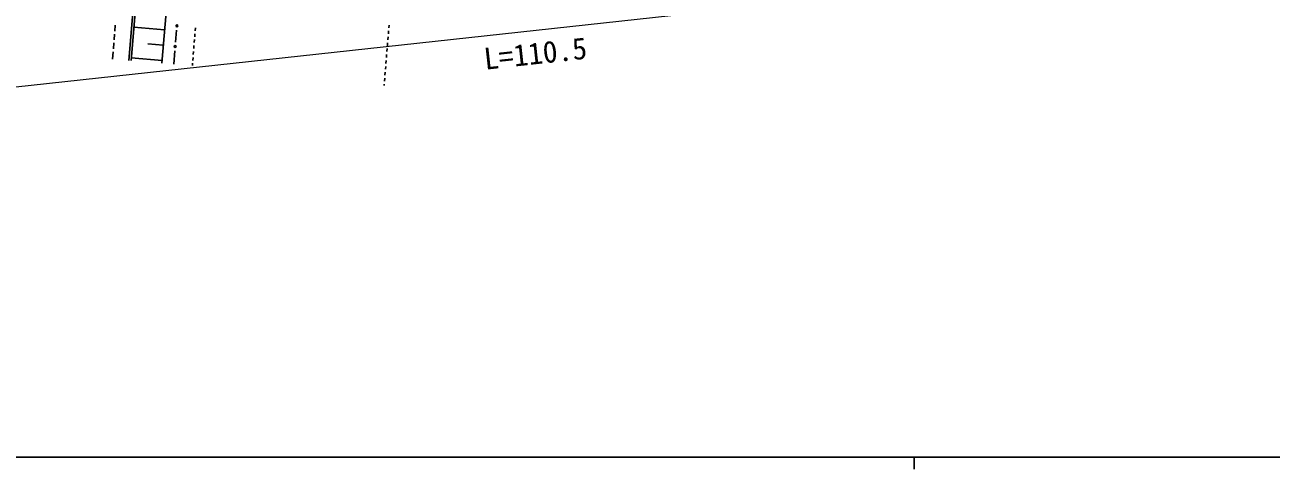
# Model space of a CAD drawing. Units: millimetres, scale not verified. Extents: x 40000 to 680000, y 20000 to 380000.
# Drawn here: x 93006 to 198084, y 204000 to 241450 of the extents above; entities that cross this region are included whole.
import ezdxf
from ezdxf.enums import TextEntityAlignment as Align

# ---------------------------------------------------------------- set-up
doc = ezdxf.new("R2010")
doc.units = ezdxf.units.MM
doc.header["$LTSCALE"] = 1000
for name, color, linetype, lineweight in [('M-BGD', 7, 'Continuous', 25), ('M-STR-HTXT', 7, 'Continuous', 13), ('M-TTL-BAND', 7, 'Continuous', 25)]:
    doc.layers.add(name, color=color, linetype=linetype, lineweight=lineweight)
doc.styles.add('@ＭＳ ゴシック', font='')
doc.styles.get('@ＭＳ ゴシック').set_extended_font_data('@MS Gothic')

msp = doc.modelspace()

# ---------------------------------------------------------------- linework, layer by layer
at = {"layer": 'M-BGD'}
for p, q in [((103520, 258660), (101756, 238461)), ((103720, 258643), (101955, 238443)), ((105927, 254382), (104546, 238232)), ((100520, 240184), (100559, 240682)), ((100578, 240932), (100617, 241430)), ((104787, 241043), (102201, 241264)), ((105708, 240002), (105790, 240999)), ((107323, 240457), (107344, 240706)), ((107364, 240955), (107385, 241204)), ((123669, 240946), (123649, 240696)), ((123710, 241444), (123690, 241195)), ((100462, 239436), (100501, 239935)), ((104676, 239750), (103383, 239861)), ((107242, 239460), (107262, 239709)), ((107283, 239959), (107303, 240208)), ((123588, 239949), (123567, 239700)), ((123629, 240447), (123608, 240198)), ((100394, 238567), (100443, 239187)), ((104565, 238458), (101976, 238679)), ((105554, 238146), (105646, 239255)), ((107160, 238464), (107181, 238713)), ((107201, 238962), (107221, 239211)), ((123506, 238952), (123486, 238703)), ((123547, 239451), (123527, 239201)), ((107124, 238017), (107140, 238214)), ((123425, 237956), (123404, 237706)), ((123465, 238454), (123445, 238205)), ((123302, 236461), (123292, 236334)), ((123343, 236959), (123323, 236710)), ((123384, 237457), (123363, 237208))]:
    msp.add_line(p, q, dxfattribs=at)
for centre in [(105821, 241373), (105677, 239629)]:
    msp.add_circle(centre, 75, dxfattribs=at)
at = {"layer": 'M-STR-HTXT'}
msp.add_line((189780, 246843), (81899, 235075), dxfattribs=at)
at = {"layer": 'M-TTL-BAND'}
for p, q in [((40000, 205000), (579000, 205000)), ((168000, 205000), (168000, 204000))]:
    msp.add_line(p, q, dxfattribs=at)

# ---------------------------------------------------------------- texts
at = {"layer": 'M-STR-HTXT', "style": '@ＭＳ ゴシック'}
msp.add_text('L=110.5', height=1833, rotation=6.226, dxfattribs=at).set_placement((135948, 239965), align=Align.TOP_CENTER)

doc.saveas('drawing.dxf')
